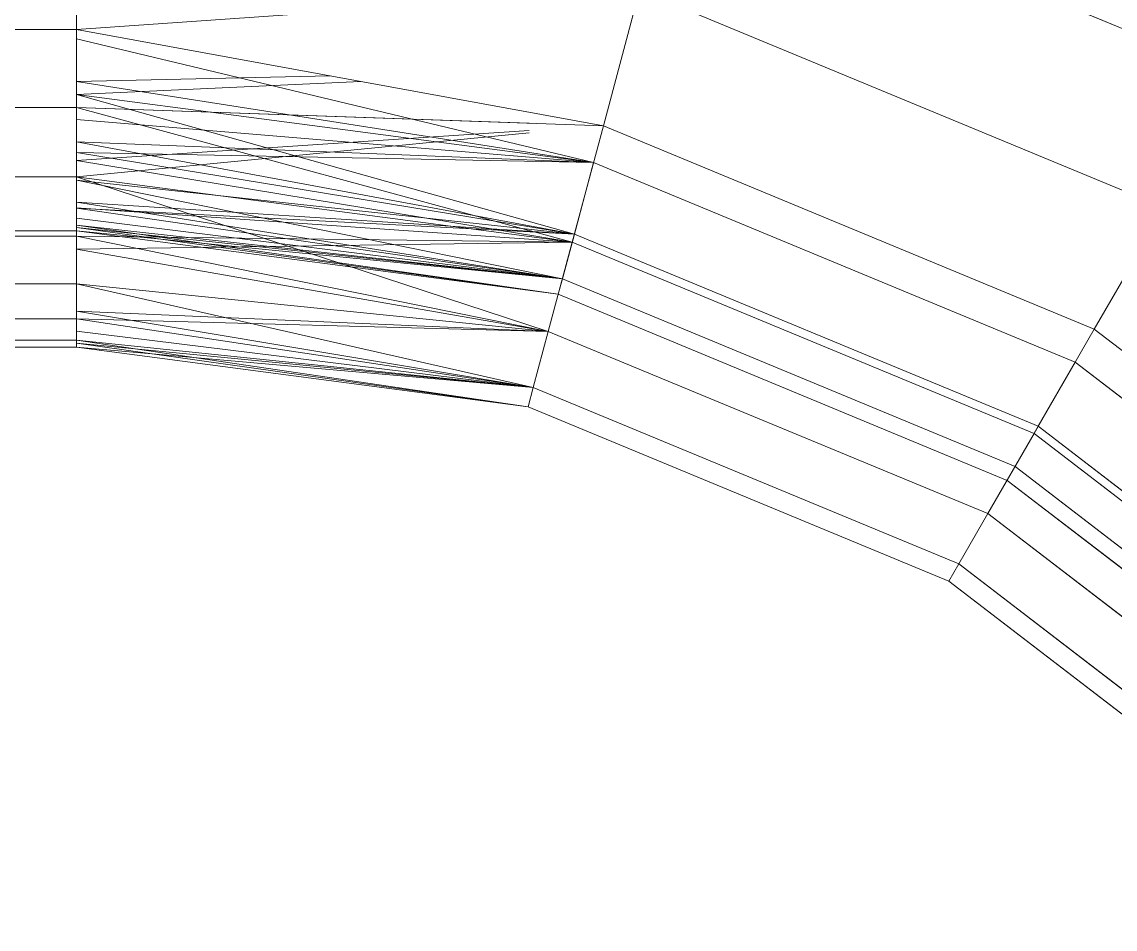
# Model space of a CAD drawing. Header units: centimetres. Extents: x -13467 to 3766, y -437 to 1921.
# Drawn here: x -4207.863 to -4206.923, y 189.8 to 190.58 of the extents above; entities that cross this region are included whole.
import ezdxf

# ---------------------------------------------------------------- set-up
doc = ezdxf.new("R2010")
doc.units = ezdxf.units.CM
doc.layers.add('M-EQPM', color=7, linetype='Continuous', lineweight=9)

# ---------------------------------------------------------------- blocks, each defined once
blk = doc.blocks.new('EQ-04-006 - EQ-04-006_dwg_Agrupar_314-1538746-Sección 1-2')
at = {"layer": 'M-EQPM', "color": 136, "true_color": 0x007f7f}
for p, q in [((-3656.46367, 190.56489), (-3656.01923, 190.45865)), ((-3656.01923, 190.45865), (-3656.46367, 190.56489)), ((-3656.46367, 190.51716), (-3656.21938, 190.52844)), ((-3656.21938, 190.52844), (-3656.46367, 190.51716)), ((-3656.46367, 190.51716), (-3656.01923, 190.45865)), ((-3656.46367, 190.51716), (-3656.03569, 190.39725)), ((-3656.46367, 190.51716), (-3656.01923, 190.45865)), ((-3656.46367, 190.50611), (-3656.07464, 190.49259)), ((-3656.46367, 190.50611), (-3656.03753, 190.39035)), ((-3656.46367, 190.50611), (-3656.07464, 190.49259)), ((-3656.46367, 190.50611), (-3656.07464, 190.49259)), ((-3656.46367, 190.50611), (-3656.07464, 190.49259)), ((-3656.46367, 190.50611), (-3656.07464, 190.49259)), ((-3656.46367, 190.50611), (-3656.07464, 190.49259)), ((-3656.03753, 190.39035), (-3656.01073, 190.49037)), ((-3656.01073, 190.49037), (-3656.03753, 190.39035)), ((-3656.46367, 190.44645), (-3656.07464, 190.48417)), ((-3656.07464, 190.48417), (-3656.46367, 190.44645)), ((-3656.46367, 190.47639), (-3656.03569, 190.39725)), ((-3656.46367, 190.47639), (-3656.03569, 190.39725)), ((-3656.46367, 190.47639), (-3656.01923, 190.45865)), ((-3656.46367, 190.47639), (-3656.03569, 190.39725)), ((-3656.03569, 190.39725), (-3656.01923, 190.45865)), ((-3656.01923, 190.45865), (-3656.03569, 190.39725)), ((-3655.60509, 190.2871), (-3656.01923, 190.45865)), ((-3655.60509, 190.2871), (-3656.01923, 190.45865)), ((-3655.60509, 190.2871), (-3656.01923, 190.45865)), ((-3656.46367, 190.44645), (-3656.03753, 190.39035)), ((-3656.46367, 190.44645), (-3656.0581, 190.31359)), ((-3656.46367, 190.44645), (-3656.03753, 190.39035)), ((-3656.46367, 190.4436), (-3656.03569, 190.39725)), ((-3656.46367, 190.4436), (-3656.04603, 190.35865)), ((-3656.46367, 190.4436), (-3656.03569, 190.39725)), ((-3656.46367, 190.41958), (-3656.04603, 190.35865)), ((-3656.46367, 190.41958), (-3656.03569, 190.39725)), ((-3656.46367, 190.41958), (-3656.04603, 190.35865)), ((-3656.46367, 190.40492), (-3656.04955, 190.34548)), ((-3656.46367, 190.40492), (-3656.04603, 190.35865)), ((-3656.46367, 190.40492), (-3656.04603, 190.35865)), ((-3656.46367, 190.4), (-3656.04955, 190.34548)), ((-3656.46367, 190.4), (-3656.04603, 190.35865)), ((-3656.46367, 190.39549), (-3656.0581, 190.31359)), ((-3656.46367, 190.39549), (-3656.0581, 190.31359)), ((-3656.46367, 190.39549), (-3656.03753, 190.39035)), ((-3656.03569, 190.39725), (-3656.04603, 190.35865)), ((-3656.03569, 190.39725), (-3656.04603, 190.35865)), ((-3655.63687, 190.23205), (-3656.03569, 190.39725)), ((-3655.63687, 190.23205), (-3656.03569, 190.39725)), ((-3656.0581, 190.31359), (-3656.03753, 190.39035)), ((-3656.03753, 190.39035), (-3656.0581, 190.31359)), ((-3655.64044, 190.22586), (-3656.03753, 190.39035)), ((-3655.64044, 190.22586), (-3656.03753, 190.39035)), ((-3656.04603, 190.35865), (-3656.04955, 190.34548)), ((-3656.04955, 190.34548), (-3656.04603, 190.35865)), ((-3655.65685, 190.19744), (-3656.04603, 190.35865)), ((-3655.65685, 190.19744), (-3656.04603, 190.35865)), ((-3656.46367, 190.3545), (-3656.0581, 190.31359)), ((-3656.46367, 190.3545), (-3656.07103, 190.26535)), ((-3656.46367, 190.3545), (-3656.0581, 190.31359)), ((-3655.66367, 190.18564), (-3656.04955, 190.34548)), ((-3656.46367, 190.32447), (-3656.07103, 190.26535)), ((-3656.46367, 190.32447), (-3656.0581, 190.31359)), ((-3656.46367, 190.32447), (-3656.07103, 190.26535)), ((-3656.0581, 190.31359), (-3656.07103, 190.26535)), ((-3656.0581, 190.31359), (-3656.07103, 190.26535)), ((-3655.68017, 190.15705), (-3656.0581, 190.31359)), ((-3655.68017, 190.15705), (-3656.0581, 190.31359)), ((-3655.64044, 190.22586), (-3655.58867, 190.31554)), ((-3655.58867, 190.31554), (-3655.64044, 190.22586)), ((-3656.46367, 190.30616), (-3656.07544, 190.24889)), ((-3656.46367, 190.30616), (-3656.07103, 190.26535)), ((-3656.46367, 190.30616), (-3656.07103, 190.26535)), ((-3656.46367, 190.3), (-3656.07544, 190.24889)), ((-3656.46367, 190.3), (-3656.07103, 190.26535)), ((-3655.63687, 190.23205), (-3655.60509, 190.2871)), ((-3655.60509, 190.2871), (-3655.63687, 190.23205)), ((-3655.24945, 190.01421), (-3655.60509, 190.2871)), ((-3655.24945, 190.01421), (-3655.60509, 190.2871)), ((-3655.60509, 190.2871), (-3655.24945, 190.01421)), ((-3655.24945, 190.01421), (-3655.60509, 190.2871)), ((-3656.07103, 190.26535), (-3656.07544, 190.24889)), ((-3656.07544, 190.24889), (-3656.07103, 190.26535)), ((-3655.70515, 190.11379), (-3656.07103, 190.26535)), ((-3655.70515, 190.11379), (-3656.07103, 190.26535)), ((-3655.71367, 190.09904), (-3656.07544, 190.24889)), ((-3655.68017, 190.15705), (-3655.64044, 190.22586)), ((-3655.64044, 190.22586), (-3655.68017, 190.15705)), ((-3655.63687, 190.23205), (-3655.65685, 190.19744)), ((-3655.63687, 190.23205), (-3655.65685, 190.19744)), ((-3655.29945, 189.96421), (-3655.64044, 190.22586)), ((-3655.29945, 189.96421), (-3655.64044, 190.22586)), ((-3655.2944, 189.96926), (-3655.63687, 190.23205)), ((-3655.2944, 189.96926), (-3655.63687, 190.23205)), ((-3655.65685, 190.19744), (-3655.66367, 190.18564)), ((-3655.66367, 190.18564), (-3655.65685, 190.19744)), ((-3655.32266, 189.94101), (-3655.65685, 190.19744)), ((-3655.32266, 189.94101), (-3655.65685, 190.19744)), ((-3655.33229, 189.93137), (-3655.66367, 190.18564)), ((-3655.68017, 190.15705), (-3655.70515, 190.11379)), ((-3655.68017, 190.15705), (-3655.70515, 190.11379)), ((-3655.35564, 189.90803), (-3655.68017, 190.15705)), ((-3655.35564, 189.90803), (-3655.68017, 190.15705)), ((-3655.70515, 190.11379), (-3655.71367, 190.09904)), ((-3655.71367, 190.09904), (-3655.70515, 190.11379)), ((-3655.39096, 189.87271), (-3655.70515, 190.11379)), ((-3655.39096, 189.87271), (-3655.70515, 190.11379)), ((-3655.40301, 189.86066), (-3655.71367, 190.09904))]:
    blk.add_line(p, q, dxfattribs=at)
at = {"layer": 'M-EQPM', "color": 136, "true_color": 0x007f7f, "flags": 128}
for points in [[(-3656.46367, 190.51716), (-3656.01923, 190.45865), (-3656.46367, 190.56489)], [(-3656.21938, 190.52844), (-3656.46367, 190.51716), (-3656.01923, 190.45865), (-3655.60509, 190.2871)], [(-3656.46367, 190.41958), (-3656.03569, 190.39725), (-3656.04603, 190.35865), (-3656.46367, 190.41958), (-3656.03569, 190.39725), (-3656.46367, 190.4436), (-3656.03569, 190.39725), (-3656.46367, 190.47639), (-3656.01923, 190.45865), (-3656.46367, 190.51716)], [(-3656.03569, 190.39725), (-3656.46367, 190.51716), (-3656.01923, 190.45865), (-3656.03569, 190.39725), (-3655.63687, 190.23205), (-3655.60509, 190.2871), (-3655.24945, 190.01421), (-3655.2944, 189.96926), (-3655.03161, 189.62679), (-3654.97656, 189.65858), (-3654.80502, 189.24443), (-3654.76783, 188.8)], [(-3656.46367, 190.47639), (-3656.03569, 190.39725), (-3656.46367, 190.51716)], [(-3656.01073, 190.49037), (-3656.03753, 190.39035), (-3656.46367, 190.50611), (-3656.03753, 190.39035), (-3656.46367, 190.44645)], [(-3656.01073, 190.49037), (-3656.03753, 190.39035), (-3656.0581, 190.31359), (-3656.46367, 190.32447), (-3656.07103, 190.26535), (-3656.07544, 190.24889), (-3655.71367, 190.09904), (-3655.70515, 190.11379), (-3656.07103, 190.26535), (-3656.0581, 190.31359), (-3656.46367, 190.39549)], [(-3656.07464, 190.48417), (-3656.46367, 190.44645), (-3656.03753, 190.39035), (-3656.01073, 190.49037)], [(-3655.01478, 189.18823), (-3655.16463, 189.55), (-3655.14987, 189.55852), (-3655.39096, 189.87271), (-3655.35564, 189.90803), (-3655.68017, 190.15705), (-3655.64044, 190.22586), (-3656.03753, 190.39035), (-3656.01073, 190.49037)], [(-3654.78727, 188.8), (-3654.86642, 189.22798), (-3654.80502, 189.24443), (-3654.97656, 189.65858), (-3655.03161, 189.62679), (-3655.2944, 189.96926), (-3655.24945, 190.01421), (-3655.60509, 190.2871), (-3655.63687, 190.23205), (-3656.03569, 190.39725), (-3656.46367, 190.47639)], [(-3656.46367, 190.47639), (-3656.01923, 190.45865), (-3656.03569, 190.39725), (-3656.01923, 190.45865), (-3655.60509, 190.2871), (-3655.63687, 190.23205), (-3655.2944, 189.96926), (-3655.24945, 190.01421), (-3654.97656, 189.65858), (-3655.03161, 189.62679), (-3654.86642, 189.22798), (-3654.82007, 188.8)], [(-3654.82007, 188.8), (-3654.86642, 189.22798), (-3655.03161, 189.62679), (-3654.97656, 189.65858), (-3655.24945, 190.01421), (-3655.2944, 189.96926), (-3655.63687, 190.23205), (-3655.60509, 190.2871), (-3656.01923, 190.45865), (-3656.03569, 190.39725), (-3656.46367, 190.4436)], [(-3656.46367, 190.44645), (-3656.0581, 190.31359), (-3656.46367, 190.44645), (-3656.03753, 190.39035), (-3656.0581, 190.31359), (-3656.46367, 190.39549)], [(-3655.58867, 190.31554), (-3655.64044, 190.22586), (-3656.03753, 190.39035), (-3656.46367, 190.39549), (-3656.03753, 190.39035), (-3656.46367, 190.44645)], [(-3656.46367, 190.41958), (-3656.04603, 190.35865), (-3656.46367, 190.4436), (-3656.03569, 190.39725), (-3655.63687, 190.23205), (-3655.65685, 190.19744), (-3655.32266, 189.94101), (-3655.2944, 189.96926), (-3655.03161, 189.62679), (-3655.06622, 189.60681), (-3654.90502, 189.21764), (-3654.85261, 188.8)], [(-3654.83894, 188.8), (-3654.90502, 189.21764), (-3654.86642, 189.22798), (-3655.03161, 189.62679), (-3655.06622, 189.60681), (-3655.32266, 189.94101), (-3655.2944, 189.96926), (-3655.63687, 190.23205), (-3655.65685, 190.19744), (-3656.04603, 190.35865), (-3656.03569, 190.39725), (-3656.04603, 190.35865), (-3656.46367, 190.4436)], [(-3656.46367, 190.41958), (-3656.04603, 190.35865), (-3656.46367, 190.40492), (-3656.04956, 190.34548), (-3656.46367, 190.4)], [(-3656.46367, 190.41958), (-3656.04603, 190.35865), (-3656.46367, 190.4)], [(-3655.33229, 189.93137), (-3655.66367, 190.18564), (-3655.65685, 190.19744), (-3655.63687, 190.23205), (-3656.03569, 190.39725), (-3656.04603, 190.35865), (-3655.65685, 190.19744), (-3656.04603, 190.35865), (-3656.04956, 190.34548), (-3655.66367, 190.18564), (-3655.65685, 190.19744), (-3656.04603, 190.35865), (-3656.46367, 190.40492)], [(-3656.46367, 190.40492), (-3656.04956, 190.34548), (-3656.04603, 190.35865), (-3656.04956, 190.34548), (-3656.04603, 190.35865), (-3656.46367, 190.40492)], [(-3656.46367, 190.40492), (-3656.04603, 190.35865), (-3656.46367, 190.4), (-3656.04956, 190.34548), (-3655.66367, 190.18564), (-3655.65685, 190.19744), (-3655.32266, 189.94101), (-3655.33229, 189.93137), (-3655.66367, 190.18564), (-3655.65685, 190.19744), (-3655.32266, 189.94101), (-3655.65685, 190.19744), (-3655.63687, 190.23205), (-3655.2944, 189.96926), (-3655.32266, 189.94101), (-3655.33229, 189.93137), (-3655.07803, 189.6), (-3655.06622, 189.60681), (-3654.90502, 189.21764), (-3654.91818, 189.21411), (-3654.86089, 188.8)], [(-3656.46367, 190.3545), (-3656.0581, 190.31359), (-3656.46367, 190.39549)], [(-3656.46367, 190.3545), (-3656.0581, 190.31359), (-3656.46367, 190.39549)], [(-3656.46367, 190.32447), (-3656.0581, 190.31359), (-3656.03753, 190.39035), (-3655.64044, 190.22586), (-3655.58867, 190.31554)], [(-3655.22623, 190.03744), (-3655.29945, 189.96421), (-3655.64044, 190.22586), (-3655.68017, 190.15705), (-3656.0581, 190.31359), (-3656.46367, 190.3545)], [(-3656.46367, 190.3545), (-3656.07103, 190.26535), (-3656.46367, 190.3545), (-3656.0581, 190.31359), (-3656.07103, 190.26535), (-3656.07544, 190.24889), (-3655.71367, 190.09904)], [(-3656.46367, 190.32447), (-3656.07103, 190.26535), (-3656.46367, 190.30616)], [(-3655.71367, 190.09904), (-3655.70515, 190.11379), (-3656.07103, 190.26535), (-3656.46367, 190.32447)], [(-3656.46367, 190.32447), (-3656.07103, 190.26535), (-3656.46367, 190.30616)], [(-3655.22623, 190.03744), (-3655.29945, 189.96421), (-3655.64044, 190.22586), (-3655.68017, 190.15705), (-3656.0581, 190.31359), (-3656.07103, 190.26535), (-3655.70515, 190.11379), (-3655.39096, 189.87271), (-3655.40301, 189.86066), (-3655.71367, 190.09904), (-3655.70515, 190.11379), (-3655.68017, 190.15705), (-3655.35564, 189.90803), (-3655.29945, 189.96421), (-3655.0378, 189.62322), (-3654.94812, 189.675)], [(-3655.58867, 190.31554), (-3655.64044, 190.22586), (-3655.29945, 189.96421), (-3655.35564, 189.90803), (-3655.10661, 189.58349), (-3655.14987, 189.55852), (-3654.99832, 189.19264), (-3655.01478, 189.18823)], [(-3655.58867, 190.31554), (-3655.64044, 190.22586), (-3655.29945, 189.96421), (-3655.35564, 189.90803), (-3655.10661, 189.58349), (-3655.14987, 189.55852), (-3654.99832, 189.19264), (-3654.9602, 188.8), (-3654.99832, 189.19264), (-3655.01478, 189.18823), (-3654.9602, 188.8), (-3654.95751, 186.8)], [(-3656.46367, 190.30616), (-3656.07103, 190.26535), (-3656.46367, 190.3)], [(-3656.46367, 190.3), (-3656.07544, 190.24889), (-3656.46367, 190.30616), (-3656.07544, 190.24889), (-3656.07103, 190.26535), (-3656.46367, 190.30616)], [(-3654.94812, 189.675), (-3655.0378, 189.62322), (-3655.29945, 189.96421), (-3655.35564, 189.90803), (-3655.68017, 190.15705), (-3655.70515, 190.11379), (-3655.39096, 189.87271), (-3655.14987, 189.55852), (-3655.16463, 189.55), (-3655.40301, 189.86066), (-3655.39096, 189.87271), (-3655.35564, 189.90803), (-3655.10661, 189.58349), (-3655.0378, 189.62322), (-3654.87332, 189.22613), (-3654.7733, 189.25293)]]:
    blk.add_lwpolyline(points, dxfattribs=at)
for points in [[(-3655.16463, 189.55), (-3655.40301, 189.86066), (-3655.39096, 189.87271), (-3655.70515, 190.11379), (-3655.68017, 190.15705), (-3656.0581, 190.31359), (-3656.03753, 190.39035), (-3655.64044, 190.22586), (-3655.68017, 190.15705), (-3655.35564, 189.90803), (-3655.39096, 189.87271), (-3655.14987, 189.55852)], [(-3655.40301, 189.86066), (-3655.71367, 190.09904), (-3655.70515, 190.11379), (-3656.07103, 190.26535), (-3656.0581, 190.31359), (-3655.68017, 190.15705), (-3655.70515, 190.11379), (-3655.39096, 189.87271)], [(-3656.07103, 190.26535), (-3656.46367, 190.3), (-3656.07544, 190.24889)]]:
    blk.add_lwpolyline(points, close=True, dxfattribs=at)
blk = doc.blocks.new('EQ-04-006 - EQ-04-006_dwg_Agrupar_317-1538747-Sección 1-2')
at = {"layer": 'M-EQPM', "color": 136, "true_color": 0x007f7f}
for p, q in [((-3655.94603, 190.73185), (-3655.46367, 190.53205)), ((-3656.46367, 190.573), (-3656.46367, 190.64549)), ((-3656.46367, 190.573), (-3655.97952, 190.60685)), ((-3656.01073, 190.49037), (-3655.97952, 190.60685)), ((-3655.97952, 190.60685), (-3655.52837, 190.41998)), ((-3656.46367, 190.573), (-3672.46367, 190.573)), ((-3656.46367, 190.50611), (-3656.46367, 190.573)), ((-3656.01073, 190.49037), (-3656.46367, 190.573)), ((-3656.01923, 190.45865), (-3656.46367, 190.56489)), ((-3656.01923, 190.45865), (-3656.46367, 190.56489)), ((-3656.24574, 190.53324), (-3656.46367, 190.52848)), ((-3656.24574, 190.53324), (-3656.46367, 190.52848)), ((-3656.46367, 190.52848), (-3656.01923, 190.45865)), ((-3656.46367, 190.52848), (-3656.01923, 190.45865)), ((-3656.03569, 190.39725), (-3656.46367, 190.51716)), ((-3656.01923, 190.45865), (-3656.46367, 190.51716)), ((-3656.46367, 190.50611), (-3672.46367, 190.50611)), ((-3656.03753, 190.39035), (-3656.46367, 190.50611)), ((-3656.46367, 190.44645), (-3656.46367, 190.50611)), ((-3656.46367, 190.50611), (-3656.01073, 190.49037)), ((-3656.07464, 190.49259), (-3656.46367, 190.50611)), ((-3656.46367, 190.50611), (-3656.07464, 190.49259)), ((-3656.07464, 190.49259), (-3656.46367, 190.50611)), ((-3656.01923, 190.45865), (-3656.46367, 190.49584)), ((-3656.03753, 190.39035), (-3656.01073, 190.49037)), ((-3656.01073, 190.49037), (-3656.03753, 190.39035)), ((-3656.01073, 190.49037), (-3655.58867, 190.31554)), ((-3656.07464, 190.48617), (-3656.46367, 190.4606)), ((-3656.46367, 190.4606), (-3656.07464, 190.48617)), ((-3656.03569, 190.39725), (-3656.46367, 190.47639)), ((-3656.01923, 190.45865), (-3656.46367, 190.46741)), ((-3656.46367, 190.46741), (-3656.03569, 190.39725)), ((-3656.03753, 190.39035), (-3656.46367, 190.4606)), ((-3656.03569, 190.39725), (-3656.01923, 190.45865)), ((-3656.01923, 190.45865), (-3656.03569, 190.39725)), ((-3656.01923, 190.45865), (-3655.60509, 190.2871)), ((-3656.01923, 190.45865), (-3655.60509, 190.2871)), ((-3656.01923, 190.45865), (-3655.60509, 190.2871)), ((-3656.01923, 190.45865), (-3655.60509, 190.2871)), ((-3656.46367, 190.44645), (-3672.46367, 190.44645)), ((-3656.0581, 190.31359), (-3656.46367, 190.44645)), ((-3656.46367, 190.39549), (-3656.46367, 190.44645)), ((-3656.03753, 190.39035), (-3656.46367, 190.44645)), ((-3656.03569, 190.39725), (-3656.46367, 190.4436)), ((-3656.03569, 190.39725), (-3656.46367, 190.4436)), ((-3656.03569, 190.39725), (-3656.46367, 190.42472)), ((-3656.46367, 190.42472), (-3656.04603, 190.35865)), ((-3656.03753, 190.39035), (-3656.46367, 190.4198)), ((-3656.04603, 190.35865), (-3656.46367, 190.41958)), ((-3656.46367, 190.41958), (-3656.03569, 190.39725)), ((-3655.58867, 190.31554), (-3655.52837, 190.41998)), ((-3656.04603, 190.35865), (-3656.46367, 190.41105)), ((-3656.04955, 190.34548), (-3656.46367, 190.40492)), ((-3656.46367, 190.40492), (-3656.04603, 190.35865)), ((-3656.46367, 190.4), (-3672.46367, 190.4)), ((-3656.46367, 190.39549), (-3672.46367, 190.39549)), ((-3656.04955, 190.34548), (-3656.46367, 190.40277)), ((-3656.04603, 190.35865), (-3656.46367, 190.40277)), ((-3656.04955, 190.34548), (-3656.46367, 190.4)), ((-3656.0581, 190.31359), (-3656.46367, 190.39549)), ((-3656.46367, 190.3545), (-3656.46367, 190.39549)), ((-3656.04603, 190.35865), (-3656.03569, 190.39725)), ((-3656.03569, 190.39725), (-3656.04603, 190.35865)), ((-3656.03569, 190.39725), (-3655.63687, 190.23205)), ((-3656.03569, 190.39725), (-3655.63687, 190.23205)), ((-3656.03753, 190.39035), (-3656.46367, 190.38427)), ((-3656.0581, 190.31359), (-3656.03753, 190.39035)), ((-3656.03753, 190.39035), (-3656.0581, 190.31359)), ((-3656.03753, 190.39035), (-3655.64044, 190.22586)), ((-3656.03753, 190.39035), (-3655.64044, 190.22586)), ((-3656.0581, 190.31359), (-3656.46367, 190.38427)), ((-3656.04955, 190.34548), (-3656.04603, 190.35865)), ((-3656.04955, 190.34548), (-3656.04603, 190.35865)), ((-3656.04603, 190.35865), (-3655.65685, 190.19744)), ((-3656.04603, 190.35865), (-3655.65685, 190.19744)), ((-3656.46367, 190.3545), (-3672.46367, 190.3545)), ((-3656.46367, 190.32447), (-3656.46367, 190.3545)), ((-3656.0581, 190.31359), (-3656.46367, 190.3545)), ((-3656.0581, 190.31359), (-3656.46367, 190.3545)), ((-3656.04955, 190.34548), (-3655.66367, 190.18564)), ((-3656.0581, 190.31359), (-3656.46367, 190.3309)), ((-3656.46367, 190.3309), (-3656.07103, 190.26535)), ((-3656.46367, 190.32447), (-3672.46367, 190.32447)), ((-3656.46367, 190.30616), (-3656.46367, 190.32447)), ((-3656.07103, 190.26535), (-3656.46367, 190.32447)), ((-3656.46367, 190.32447), (-3656.0581, 190.31359)), ((-3656.07103, 190.26535), (-3656.46367, 190.31381)), ((-3656.07103, 190.26535), (-3656.0581, 190.31359)), ((-3656.0581, 190.31359), (-3656.07103, 190.26535)), ((-3656.0581, 190.31359), (-3655.68017, 190.15705)), ((-3656.0581, 190.31359), (-3655.68017, 190.15705)), ((-3655.64044, 190.22586), (-3655.58867, 190.31554)), ((-3655.58867, 190.31554), (-3655.64044, 190.22586)), ((-3655.58867, 190.31554), (-3655.22623, 190.03744)), ((-3656.46367, 190.30616), (-3672.46367, 190.30616)), ((-3656.46367, 190.3), (-3672.46367, 190.3)), ((-3656.07544, 190.24889), (-3656.46367, 190.30616)), ((-3656.46367, 190.30616), (-3656.46367, 190.3)), ((-3656.46367, 190.30616), (-3656.07103, 190.26535)), ((-3656.07544, 190.24889), (-3656.46367, 190.30347)), ((-3656.07103, 190.26535), (-3656.46367, 190.30347)), ((-3656.07544, 190.24889), (-3656.46367, 190.3)), ((-3655.63687, 190.23205), (-3655.60509, 190.2871)), ((-3655.60509, 190.2871), (-3655.63687, 190.23205)), ((-3655.60509, 190.2871), (-3655.24945, 190.01421)), ((-3655.60509, 190.2871), (-3655.24945, 190.01421)), ((-3655.24945, 190.01421), (-3655.60509, 190.2871)), ((-3655.60509, 190.2871), (-3655.24945, 190.01421)), ((-3656.07544, 190.24889), (-3656.07103, 190.26535)), ((-3656.07544, 190.24889), (-3656.07103, 190.26535)), ((-3656.07103, 190.26535), (-3655.70515, 190.11379)), ((-3656.07103, 190.26535), (-3655.70515, 190.11379)), ((-3656.07544, 190.24889), (-3655.71367, 190.09904)), ((-3655.68017, 190.15705), (-3655.64044, 190.22586)), ((-3655.64044, 190.22586), (-3655.68017, 190.15705)), ((-3655.65685, 190.19744), (-3655.63687, 190.23205)), ((-3655.63687, 190.23205), (-3655.65685, 190.19744)), ((-3655.64044, 190.22586), (-3655.29945, 189.96421)), ((-3655.64044, 190.22586), (-3655.29945, 189.96421)), ((-3655.63687, 190.23205), (-3655.2944, 189.96926)), ((-3655.63687, 190.23205), (-3655.2944, 189.96926)), ((-3655.65685, 190.19744), (-3655.66367, 190.18564)), ((-3655.66367, 190.18564), (-3655.65685, 190.19744)), ((-3655.65685, 190.19744), (-3655.32266, 189.94101)), ((-3655.65685, 190.19744), (-3655.32266, 189.94101)), ((-3655.66367, 190.18564), (-3655.33229, 189.93137)), ((-3655.70515, 190.11379), (-3655.68017, 190.15705)), ((-3655.68017, 190.15705), (-3655.70515, 190.11379)), ((-3655.68017, 190.15705), (-3655.35564, 189.90803)), ((-3655.68017, 190.15705), (-3655.35564, 189.90803)), ((-3655.70515, 190.11379), (-3655.71367, 190.09904)), ((-3655.71367, 190.09904), (-3655.70515, 190.11379)), ((-3655.70515, 190.11379), (-3655.39096, 189.87271)), ((-3655.70515, 190.11379), (-3655.39096, 189.87271)), ((-3655.71367, 190.09904), (-3655.40301, 189.86066))]:
    blk.add_line(p, q, dxfattribs=at)
at = {"layer": 'M-EQPM', "color": 136, "true_color": 0x007f7f, "flags": 128}
for points in [[(-3655.94603, 190.73185), (-3655.46367, 190.53205), (-3655.52837, 190.41998), (-3655.14096, 190.12271), (-3655.22623, 190.03744), (-3654.94812, 189.675)], [(-3655.0378, 189.62322), (-3655.29945, 189.96421), (-3655.22623, 190.03744), (-3655.58867, 190.31554), (-3655.52837, 190.41998), (-3655.97952, 190.60685), (-3655.94603, 190.73185), (-3656.46367, 190.8), (-3656.46367, 190.87822), (-3656.46367, 190.8), (-3672.46367, 190.8), (-3656.46367, 190.8), (-3656.46367, 190.72178), (-3656.46367, 190.8), (-3655.97952, 190.60685), (-3656.46367, 190.8), (-3655.94603, 190.73185), (-3655.97952, 190.60685), (-3656.46367, 190.72178), (-3656.46367, 190.64549), (-3672.46367, 190.64549)], [(-3672.46367, 190.39549), (-3656.46367, 190.39549), (-3656.46367, 190.44645), (-3656.0581, 190.31359), (-3656.46367, 190.44645), (-3656.03753, 190.39035), (-3656.0581, 190.31359), (-3656.46367, 190.39549), (-3656.46367, 190.44645), (-3656.03753, 190.39035), (-3656.0581, 190.31359), (-3655.68017, 190.15705), (-3655.70515, 190.11379), (-3655.71367, 190.09904), (-3656.07544, 190.24889), (-3656.07103, 190.26535), (-3655.70515, 190.11379), (-3655.39096, 189.87271)], [(-3655.35564, 189.90803), (-3655.68017, 190.15705), (-3655.64044, 190.22586), (-3656.03753, 190.39035), (-3656.46367, 190.50611), (-3656.46367, 190.573), (-3656.01073, 190.49037), (-3656.03753, 190.39035), (-3655.64044, 190.22586), (-3655.68017, 190.15705), (-3655.35564, 189.90803)], [(-3655.40301, 189.86066), (-3655.71367, 190.09904), (-3655.70515, 190.11379), (-3655.39096, 189.87271)], [(-3655.10661, 189.58349), (-3655.35564, 189.90803), (-3655.29945, 189.96421), (-3655.64044, 190.22586), (-3655.58867, 190.31554), (-3656.01073, 190.49037), (-3655.97952, 190.60685), (-3656.46367, 190.573), (-3655.97952, 190.60685), (-3656.46367, 190.64549), (-3656.46367, 190.573), (-3672.46367, 190.573)], [(-3655.94603, 190.73185), (-3655.46367, 190.53205), (-3655.52837, 190.41998), (-3655.14096, 190.12271), (-3655.22623, 190.03744), (-3654.94812, 189.675), (-3655.0378, 189.62322), (-3654.87332, 189.22613), (-3654.95007, 189.20557), (-3654.93919, 188.8), (-3654.90917, 188.8), (-3654.90917, 186.8)], [(-3672.46367, 190.573), (-3656.46367, 190.573), (-3656.46367, 190.64549), (-3655.97952, 190.60685), (-3656.01073, 190.49037), (-3655.58867, 190.31554), (-3655.64044, 190.22586), (-3655.29945, 189.96421), (-3655.35564, 189.90803), (-3655.10661, 189.58349), (-3655.14987, 189.55852), (-3654.99832, 189.19264), (-3654.95007, 189.20557), (-3655.10661, 189.58349), (-3655.0378, 189.62322), (-3655.29945, 189.96421), (-3655.22623, 190.03744), (-3655.58867, 190.31554), (-3655.52837, 190.41998), (-3655.97952, 190.60685), (-3656.46367, 190.72178), (-3672.46367, 190.72178)], [(-3672.46367, 190.39549), (-3672.46367, 190.44645), (-3656.46367, 190.44645), (-3656.46367, 190.50611), (-3656.01073, 190.49037), (-3656.46367, 190.573), (-3656.46367, 190.50611), (-3672.46367, 190.50611), (-3672.46367, 190.44645), (-3672.8898, 190.39035), (-3672.46367, 190.39549), (-3672.8898, 190.39035), (-3673.28689, 190.22586), (-3673.33867, 190.31554), (-3673.7011, 190.03744), (-3673.78637, 190.12271), (-3674.08364, 189.7353), (-3674.19572, 189.8), (-3674.39552, 189.31764), (-3674.52052, 189.35113), (-3674.61817, 188.8), (-3674.61817, 186.8)], [(-3656.46367, 190.47639), (-3656.03569, 190.39725), (-3656.46367, 190.51716), (-3656.01923, 190.45865), (-3656.46367, 190.56489)], [(-3656.24574, 190.53324), (-3656.46367, 190.52848), (-3656.01923, 190.45865), (-3656.03569, 190.39725), (-3656.46367, 190.46741), (-3656.01923, 190.45865), (-3656.46367, 190.49584)], [(-3672.46367, 190.50611), (-3656.46367, 190.50611), (-3656.01073, 190.49037), (-3656.03753, 190.39035), (-3656.46367, 190.50611), (-3656.46367, 190.44645), (-3672.46367, 190.44645), (-3672.46367, 190.39549)], [(-3656.46367, 190.49584), (-3656.01923, 190.45865), (-3655.60509, 190.2871), (-3655.63687, 190.23205), (-3655.2944, 189.96926), (-3655.24945, 190.01421), (-3654.97656, 189.65858), (-3655.03161, 189.62679), (-3654.86642, 189.22798), (-3654.80502, 189.24443)], [(-3656.46367, 190.4606), (-3656.03753, 190.39035), (-3656.01073, 190.49037)], [(-3656.07464, 190.48617), (-3656.46367, 190.4606), (-3656.03753, 190.39035), (-3656.01073, 190.49037)], [(-3656.46367, 190.47639), (-3656.03569, 190.39725), (-3656.01923, 190.45865), (-3655.60509, 190.2871), (-3655.63687, 190.23205), (-3655.2944, 189.96926), (-3655.24945, 190.01421), (-3654.97656, 189.65858), (-3655.03161, 189.62679), (-3654.86642, 189.22798), (-3654.78727, 188.8)], [(-3654.86642, 189.22798), (-3654.80502, 189.24443), (-3654.97656, 189.65858), (-3655.03161, 189.62679), (-3655.2944, 189.96926), (-3655.24945, 190.01421), (-3655.60509, 190.2871), (-3655.63687, 190.23205), (-3656.03569, 190.39725), (-3656.46367, 190.4436), (-3656.03569, 190.39725), (-3656.46367, 190.41958), (-3656.04603, 190.35865), (-3656.46367, 190.41958)], [(-3654.74651, 188.8), (-3654.80502, 189.24443), (-3654.97656, 189.65858), (-3655.03161, 189.62679), (-3655.2944, 189.96926), (-3655.24945, 190.01421), (-3655.60509, 190.2871), (-3655.63687, 190.23205), (-3656.03569, 190.39725), (-3656.46367, 190.4436)], [(-3656.46367, 190.41105), (-3656.04603, 190.35865), (-3656.46367, 190.42472), (-3656.03569, 190.39725), (-3656.46367, 190.4436)], [(-3656.46367, 190.42472), (-3656.03569, 190.39725), (-3656.04603, 190.35865), (-3655.65685, 190.19744), (-3655.32266, 189.94101), (-3655.33229, 189.93137), (-3655.32266, 189.94101), (-3655.06622, 189.60681), (-3655.07803, 189.6), (-3655.33229, 189.93137), (-3655.32266, 189.94101), (-3655.06622, 189.60681), (-3655.07803, 189.6), (-3655.06622, 189.60681), (-3654.90502, 189.21764), (-3654.85874, 188.8)], [(-3656.46367, 190.42472), (-3656.04603, 190.35865), (-3656.03569, 190.39725), (-3655.63687, 190.23205), (-3655.65685, 190.19744), (-3655.32266, 189.94101), (-3655.2944, 189.96926), (-3655.03161, 189.62679), (-3655.06622, 189.60681), (-3654.90502, 189.21764), (-3654.86642, 189.22798), (-3654.90502, 189.21764), (-3654.82007, 188.8)], [(-3655.58867, 190.31554), (-3655.64044, 190.22586), (-3656.03753, 190.39035), (-3656.46367, 190.4198), (-3656.03753, 190.39035), (-3656.0581, 190.31359), (-3656.46367, 190.38427), (-3656.03753, 190.39035), (-3656.46367, 190.38427)], [(-3656.46367, 190.40492), (-3656.04603, 190.35865), (-3656.03569, 190.39725), (-3656.46367, 190.41958)], [(-3654.82007, 188.8), (-3654.86642, 189.22798), (-3655.03161, 189.62679), (-3655.06622, 189.60681), (-3655.32266, 189.94101), (-3655.2944, 189.96926), (-3655.63687, 190.23205), (-3655.65685, 190.19744), (-3656.04603, 190.35865), (-3656.46367, 190.41105)], [(-3655.07803, 189.6), (-3655.33229, 189.93137), (-3655.66367, 190.18564), (-3655.65685, 190.19744), (-3655.66367, 190.18564), (-3655.65685, 190.19744), (-3655.63687, 190.23205), (-3655.2944, 189.96926), (-3655.32266, 189.94101), (-3655.65685, 190.19744), (-3655.32266, 189.94101), (-3655.33229, 189.93137), (-3655.66367, 190.18564), (-3656.04956, 190.34548), (-3656.04603, 190.35865), (-3656.04956, 190.34548), (-3656.46367, 190.40492)], [(-3672.46367, 190.3545), (-3656.46367, 190.3545), (-3656.46367, 190.39549), (-3656.46367, 190.3545), (-3672.46367, 190.3545)], [(-3672.46367, 190.3), (-3672.46367, 190.30616), (-3672.46367, 190.32447), (-3672.46367, 190.3545), (-3672.46367, 190.39549), (-3656.46367, 190.39549), (-3656.0581, 190.31359), (-3655.68017, 190.15705), (-3655.70515, 190.11379), (-3656.07103, 190.26535), (-3656.0581, 190.31359), (-3656.46367, 190.3545), (-3656.46367, 190.32447), (-3672.46367, 190.32447), (-3672.8563, 190.26535), (-3672.46367, 190.30616)], [(-3656.46367, 190.3545), (-3656.0581, 190.31359), (-3656.03753, 190.39035), (-3655.64044, 190.22586), (-3655.58867, 190.31554)], [(-3656.46367, 190.38427), (-3656.0581, 190.31359), (-3656.46367, 190.3545)], [(-3672.46367, 190.32447), (-3656.46367, 190.32447), (-3656.07103, 190.26535), (-3656.0581, 190.31359), (-3656.46367, 190.32447), (-3656.0581, 190.31359), (-3656.46367, 190.3545), (-3656.46367, 190.32447), (-3656.46367, 190.30616), (-3656.07103, 190.26535), (-3656.46367, 190.32447), (-3656.46367, 190.30616), (-3672.46367, 190.30616)], [(-3672.46367, 190.30616), (-3656.46367, 190.30616), (-3656.07103, 190.26535), (-3656.07544, 190.24889), (-3656.46367, 190.30616), (-3656.07544, 190.24889), (-3656.46367, 190.3), (-3656.46367, 190.30616), (-3656.46367, 190.3), (-3672.46367, 190.3)], [(-3656.46367, 190.3309), (-3656.07103, 190.26535), (-3656.46367, 190.31381)], [(-3655.22623, 190.03744), (-3655.29945, 189.96421), (-3655.64044, 190.22586), (-3655.68017, 190.15705), (-3656.0581, 190.31359), (-3656.46367, 190.3309), (-3656.0581, 190.31359), (-3656.07103, 190.26535), (-3656.46367, 190.3309)], [(-3656.46367, 190.31381), (-3656.07103, 190.26535), (-3656.0581, 190.31359), (-3655.68017, 190.15705), (-3655.64044, 190.22586), (-3655.29945, 189.96421), (-3655.22623, 190.03744)], [(-3656.46367, 190.3), (-3672.46367, 190.3), (-3672.22435, 190.30005)], [(-3656.46367, 190.30347), (-3656.07544, 190.24889), (-3656.46367, 190.3)], [(-3654.94812, 189.675), (-3655.0378, 189.62322), (-3655.29945, 189.96421), (-3655.35564, 189.90803), (-3655.68017, 190.15705), (-3655.70515, 190.11379), (-3656.07103, 190.26535), (-3656.46367, 190.30347)], [(-3656.07544, 190.24889), (-3656.07103, 190.26535), (-3655.70515, 190.11379), (-3655.68017, 190.15705), (-3655.35564, 189.90803), (-3655.29945, 189.96421), (-3655.0378, 189.62322), (-3654.94812, 189.675)], [(-3654.7733, 189.25293), (-3654.87332, 189.22613), (-3655.0378, 189.62322), (-3655.10661, 189.58349), (-3655.35564, 189.90803), (-3655.39096, 189.87271), (-3655.70515, 190.11379), (-3655.71367, 190.09904), (-3656.07544, 190.24889)]]:
    blk.add_lwpolyline(points, dxfattribs=at)
for points in [[(-3656.46367, 190.51716), (-3656.01923, 190.45865), (-3656.03569, 190.39725)], [(-3656.46367, 190.46741), (-3656.03569, 190.39725), (-3656.01923, 190.45865)], [(-3656.46367, 190.4), (-3656.04956, 190.34548), (-3656.46367, 190.40492), (-3656.04603, 190.35865), (-3656.03569, 190.39725), (-3655.63687, 190.23205), (-3655.65685, 190.19744), (-3656.04603, 190.35865), (-3655.65685, 190.19744), (-3655.66367, 190.18564), (-3656.04956, 190.34548), (-3656.04603, 190.35865), (-3656.46367, 190.40277), (-3656.04956, 190.34548)], [(-3656.46367, 190.40277), (-3656.04956, 190.34548), (-3656.04603, 190.35865)], [(-3656.46367, 190.30347), (-3656.07544, 190.24889), (-3656.07103, 190.26535)], [(-3655.40301, 189.86066), (-3655.39096, 189.87271), (-3655.40301, 189.86066), (-3655.16463, 189.55), (-3655.14987, 189.55852), (-3655.10661, 189.58349), (-3654.95007, 189.20557), (-3654.99832, 189.19264), (-3655.14987, 189.55852), (-3655.39096, 189.87271), (-3655.70515, 190.11379), (-3655.71367, 190.09904)]]:
    blk.add_lwpolyline(points, close=True, dxfattribs=at)
blk = doc.blocks.new('EQ-04-006 - EQ-04-006_dwg_011_ENZUNCHADOR_dwg-1538751-Sección 1-2')
for name in ['EQ-04-006 - EQ-04-006_dwg_Agrupar_314-1538746-Sección 1-2', 'EQ-04-006 - EQ-04-006_dwg_Agrupar_317-1538747-Sección 1-2']:
    blk.add_blockref(name, (0, 0))
blk = doc.blocks.new('EQ-04-006 - EQ-04-006_dwg-1538743-Sección 1-2')
blk.add_blockref('EQ-04-006 - EQ-04-006_dwg_011_ENZUNCHADOR_dwg-1538751-Sección 1-2', (0, 0))
blk = doc.blocks.new('EQ-04-006 - EQ-04-006-1538756-Sección 1-2')
blk.add_blockref('EQ-04-006 - EQ-04-006_dwg-1538743-Sección 1-2', (0, 0))
blk = doc.blocks.new('PQ_RVR_MEP-01_ZZ_ZZ_MO_T_A_rvt-2-Sección 1-2')
at = {"layer": 'M-EQPM', "lineweight": 9}
blk.add_blockref('EQ-04-006 - EQ-04-006-1538756-Sección 1-2', (0, 0), dxfattribs=at)

msp = doc.modelspace()

# ---------------------------------------------------------------- block references
at = {"lineweight": 5}
msp.add_blockref('PQ_RVR_MEP-01_ZZ_ZZ_MO_T_A_rvt-2-Sección 1-2', (-551.35205, 0), dxfattribs=at)

doc.saveas('drawing.dxf')
